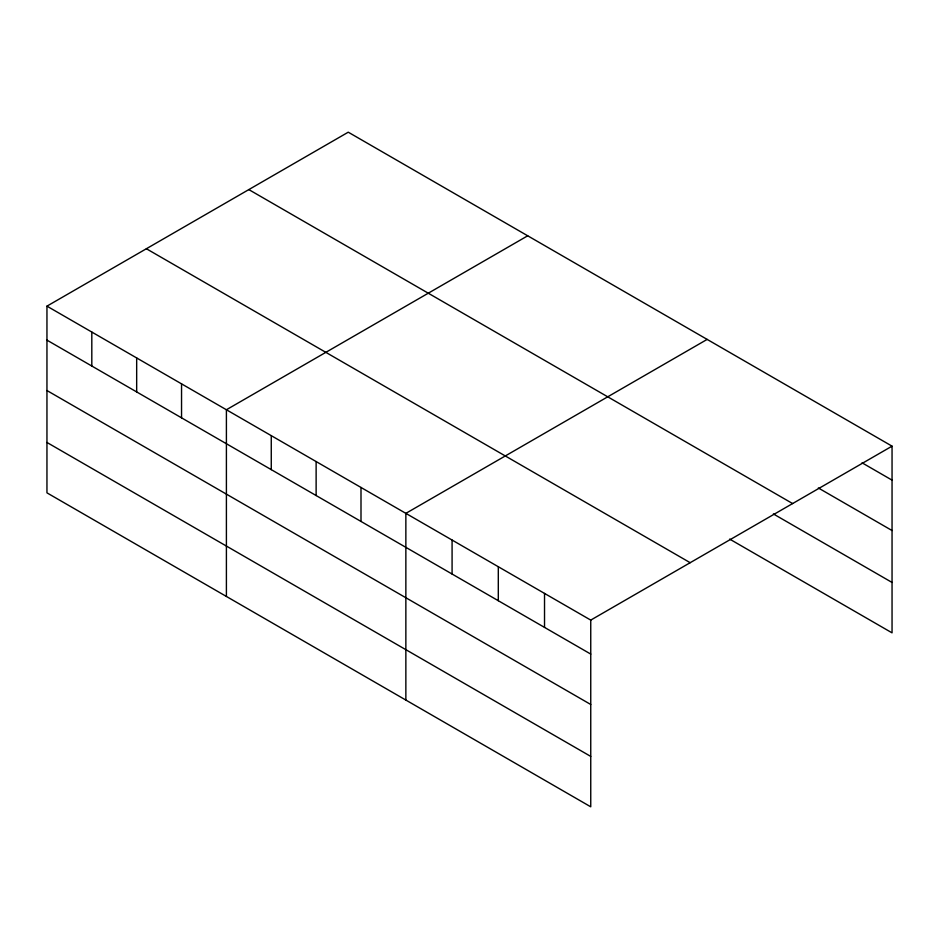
<?xml version="1.0" encoding="UTF-8"?>
<svg xmlns="http://www.w3.org/2000/svg" width="939" height="939" viewBox="0 0 939 939"><rect width="100%" height="100%" fill="white"/><g stroke="black" fill="none" stroke-linecap="round" stroke-linejoin="round"><path stroke-width="1.41" d="M590.748 704.485L590.748 620.104L46.95 306.149L46.95 492.846L590.748 806.812L590.748 704.485L46.95 390.53M729.65 539.092L892.05 632.851L892.05 446.154L348.252 132.188L46.95 306.149M527.706 235.795L226.405 409.756L226.405 596.453M707.161 339.402L405.859 513.363L405.859 700.06M590.748 620.104L892.05 446.154M862.072 462.821L892.05 480.134M818.339 487.975L892.05 530.535M248.823 189.596L792.622 503.562M773.372 513.938L892.05 582.45M146.378 248.741L690.177 562.696M46.95 340.129L590.748 654.084M46.95 442.457L590.748 756.411M544.526 593.425L544.526 627.405M498.304 566.733L498.304 600.714M452.082 540.042L452.082 574.034M360.999 487.458L360.999 521.438M316.126 461.554L316.126 495.534M271.265 435.661L271.265 469.641M181.544 383.851L181.544 417.832M136.671 357.947L136.671 391.927M91.811 332.054L91.811 366.034"/></g></svg>
